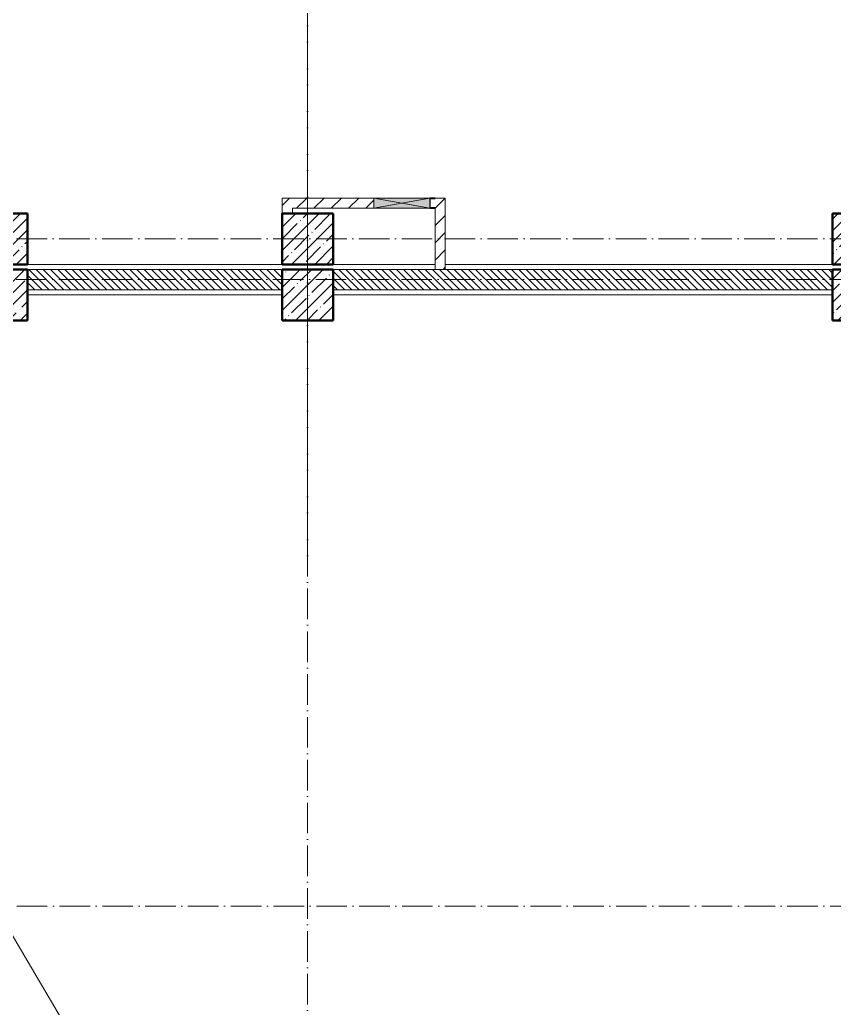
# Model space of a CAD drawing. Header units: millimetres. Extents: x -12989 to 629078, y -109036 to 555275.
# Drawn here: x 598435 to 606428, y -54835 to -45135 of the extents above; entities that cross this region are included whole.
import ezdxf

# ---------------------------------------------------------------- set-up
doc = ezdxf.new("R2010")
doc.units = ezdxf.units.MM
doc.linetypes.add('50_200_ШТРИХ_1Т_ш5_п1_п1_', pattern=[700, 500, -100, 0, -100])
for name, color, linetype, lineweight in [('A-DETL-____-OTLN-4', 7, 'Continuous', 18), ('A-DETL-GENF-OTLN', 7, 'Continuous', 9), ('A-FLOR-____-OTLN', 7, 'Continuous', 9), ('A-GENM-____-MCUT', 7, 'Continuous', 25), ('A-GENM-____-OTLN-1', 7, 'Continuous', 25), ('A-GLAZ-____-OTLN', 7, 'Continuous', 9), ('A-WALL-____-MCUT', 7, 'Continuous', 13), ('A-WALL-____-MCUT-3', 7, 'Continuous', 9), ('A-WALL-____-PATT-1', 7, 'Continuous', 9), ('A-WALL-FNSH-MCUT-1', 7, 'Continuous', 9), ('S-COLS-____-MCUT', 7, 'Continuous', 50), ('S-COLS-____-OTLN', 7, 'Continuous', 9), ('S-GRID-____-OTLN-1', 7, '50_200_ШТРИХ_1Т_ш5_п1_п1_', 9)]:
    doc.layers.add(name, color=color, linetype=linetype, lineweight=lineweight)
pattern_1 = [(45, (-77750, -42681.04), (-114.04925, 114.04925), []), (45, (-77635.95, -42681.04), (-114.04925, 114.04925), [201.613, -40.323, 3.353, -36.97])]
pattern_2 = [(45, (-83150, -42681.04), (-114.04925, 114.04925), []), (45, (-83035.95, -42681.04), (-114.04925, 114.04925), [201.613, -40.323, 3.353, -36.97])]
pattern_3 = [(45, (-74750, -43231.04), (-114.04925, 114.04925), []), (45, (-74635.95, -43231.04), (-114.04925, 114.04925), [201.613, -40.323, 3.353, -36.97])]
pattern_4 = [(45, (-77750, -43231.04), (-114.04925, 114.04925), []), (45, (-77635.95, -43231.04), (-114.04925, 114.04925), [201.613, -40.323, 3.353, -36.97])]
pattern_5 = [(45, (-74750, -42681.04), (-114.04925, 114.04925), []), (45, (-74635.95, -42681.04), (-114.04925, 114.04925), [201.613, -40.323, 3.353, -36.97])]
pattern_6 = [(45, (-83150, -43231.04), (-114.04925, 114.04925), []), (45, (-83035.95, -43231.04), (-114.04925, 114.04925), [201.613, -40.323, 3.353, -36.97])]
pattern_7 = [(135, (523510.01, -90515.614), (-35.35534, -35.35534), [])]
pattern_8 = [(45, (523510.01, -90515.61), (-84.85281, 84.85281), [])]

# ---------------------------------------------------------------- blocks, each defined once
blk = doc.blocks.new('BSC_Колонна _Прямоугольная - 500х500-V34-АР1_План отверстий 3 этажа в осях 1-64_Ю-ЯЯ')
at = {"layer": 'S-COLS-____-OTLN'}
h = blk.add_hatch(dxfattribs=at)
h.set_pattern_fill('FP_42', color=256, style=0, pattern_type=2)
h.set_pattern_definition(pattern_1)
h.paths.add_polyline_path([(-250, -250), (250, -250), (250, 250), (-250, 250)], flags=0)
at = {"layer": 'S-COLS-____-MCUT'}
for p, q in [((250, 250), (-250, 250)), ((-250, 250), (-250, -250)), ((250, -250), (250, 250)), ((-250, -250), (250, -250))]:
    blk.add_line(p, q, dxfattribs=at)
blk = doc.blocks.new('BSC_Колонна _Прямоугольная - 500х500-V35-АР1_План отверстий 3 этажа в осях 1-64_Ю-ЯЯ')
at = {"layer": 'S-COLS-____-OTLN'}
h = blk.add_hatch(dxfattribs=at)
h.set_pattern_fill('FP_43', color=256, style=0, pattern_type=2)
h.set_pattern_definition(pattern_2)
h.paths.add_polyline_path([(-250, -250), (250, -250), (250, 250), (-250, 250)], flags=0)
at = {"layer": 'S-COLS-____-MCUT'}
for p, q in [((250, 250), (-250, 250)), ((-250, 250), (-250, -250)), ((250, -250), (250, 250)), ((-250, -250), (250, -250))]:
    blk.add_line(p, q, dxfattribs=at)
blk = doc.blocks.new('BSC_Колонна _Прямоугольная - 500х500-V56-АР1_План отверстий 3 этажа в осях 1-64_Ю-ЯЯ')
at = {"layer": 'S-COLS-____-OTLN'}
h = blk.add_hatch(dxfattribs=at)
h.set_pattern_fill('FP_64', color=256, style=0, pattern_type=2)
h.set_pattern_definition(pattern_3)
h.paths.add_polyline_path([(-250, -250), (250, -250), (250, 250), (-250, 250)], flags=0)
at = {"layer": 'S-COLS-____-MCUT'}
for p, q in [((250, 250), (-250, 250)), ((-250, 250), (-250, -250)), ((250, -250), (250, 250)), ((-250, -250), (250, -250))]:
    blk.add_line(p, q, dxfattribs=at)
blk = doc.blocks.new('BSC_Колонна _Прямоугольная - 500х500-V118-АР1_План отверстий 3 этажа в осях 1-64_Ю-ЯЯ')
at = {"layer": 'S-COLS-____-OTLN'}
h = blk.add_hatch(dxfattribs=at)
h.set_pattern_fill('FP_123', color=256, style=0, pattern_type=2)
h.set_pattern_definition(pattern_4)
h.paths.add_polyline_path([(-250, -250), (250, -250), (250, 250), (-250, 250)], flags=0)
at = {"layer": 'S-COLS-____-MCUT'}
for p, q in [((250, 250), (-250, 250)), ((-250, 250), (-250, -250)), ((250, -250), (250, 250)), ((-250, -250), (250, -250))]:
    blk.add_line(p, q, dxfattribs=at)
blk = doc.blocks.new('BSC_Колонна _Прямоугольная - 500х500-V119-АР1_План отверстий 3 этажа в осях 1-64_Ю-ЯЯ')
at = {"layer": 'S-COLS-____-OTLN'}
h = blk.add_hatch(dxfattribs=at)
h.set_pattern_fill('FP_124', color=256, style=0, pattern_type=2)
h.set_pattern_definition(pattern_5)
h.paths.add_polyline_path([(-250, -250), (250, -250), (250, 250), (-250, 250), (-250, 12)], flags=0)
at = {"layer": 'S-COLS-____-MCUT'}
for p, q in [((250, 250), (-250, 250)), ((-250, 250), (-250, -250)), ((250, -250), (250, 250)), ((-250, -250), (250, -250))]:
    blk.add_line(p, q, dxfattribs=at)
blk = doc.blocks.new('BSC_Колонна _Прямоугольная - 500х500-V120-АР1_План отверстий 3 этажа в осях 1-64_Ю-ЯЯ')
at = {"layer": 'S-COLS-____-OTLN'}
h = blk.add_hatch(dxfattribs=at)
h.set_pattern_fill('FP_125', color=256, style=0, pattern_type=2)
h.set_pattern_definition(pattern_6)
h.paths.add_polyline_path([(-250, -250), (250, -250), (250, 250), (-250, 250)], flags=0)
at = {"layer": 'S-COLS-____-MCUT'}
for p, q in [((250, 250), (-250, 250)), ((-250, 250), (-250, -250)), ((250, -250), (250, 250)), ((-250, -250), (250, -250))]:
    blk.add_line(p, q, dxfattribs=at)
blk = doc.blocks.new('AR_Отверстие прямоугольное _в стене_ - AR_Отверстие прямоугольное _в стене__ОВ-36912551-АР1_План отверстий 3 этажа в осях 1-64_Ю-ЯЯ')
at = {"layer": 'A-GLAZ-____-OTLN'}
blk.add_hatch(color=256, dxfattribs=at).paths.add_polyline_path([(275, -50), (275, 50), (-275, 50), (-275, -50)], flags=0)
at = {"layer": 'A-DETL-GENF-OTLN'}
for p, q in [((-275, -50), (-275, 50)), ((-275, 50), (275, 50)), ((275, 50), (-275, -50)), ((-275, 50), (275, -50)), ((275, 50), (-275, 50)), ((-275, 50), (-275, -50)), ((275, -50), (-275, -50)), ((-275, -50), (275, -50))]:
    blk.add_line(p, q, dxfattribs=at)
blk = doc.blocks.new('154_Фахверк_СКБ_Швеллер - Тип_100_3960_зеркало-36793856-АР1_План отверстий 3 этажа в осях 1-64_Ю-ЯЯ')
at = {"layer": 'A-GENM-____-MCUT'}
for p, q in [((175, 50), (125, 50)), ((125, 50), (125, -50)), ((128, 47), (175, 47)), ((128, -47), (128, 47)), ((175, 47), (175, 50)), ((125, -50), (175, -50)), ((175, -47), (128, -47)), ((175, -50), (175, -47))]:
    blk.add_line(p, q, dxfattribs=at)
blk = doc.blocks.new('BSC_Колонна _Прямоугольная - 500х500-V21-АР1_План отверстий 3 этажа в осях 1-64_А-ГГ')
at = {"layer": 'S-COLS-____-OTLN'}
h = blk.add_hatch(dxfattribs=at)
h.set_pattern_fill('FP_58', color=256, style=0, pattern_type=2)
h.set_pattern_definition(pattern_1)
h.paths.add_polyline_path([(-250, -250), (250, -250), (250, 250), (-250, 250)], flags=0)
at = {"layer": 'S-COLS-____-MCUT'}
for p, q in [((250, 250), (-250, 250)), ((-250, 250), (-250, -250)), ((250, -250), (250, 250)), ((-250, -250), (250, -250))]:
    blk.add_line(p, q, dxfattribs=at)
blk = doc.blocks.new('BSC_Колонна _Прямоугольная - 500х500-V22-АР1_План отверстий 3 этажа в осях 1-64_А-ГГ')
at = {"layer": 'S-COLS-____-OTLN'}
h = blk.add_hatch(dxfattribs=at)
h.set_pattern_fill('FP_59', color=256, style=0, pattern_type=2)
h.set_pattern_definition(pattern_2)
h.paths.add_polyline_path([(-250, -250), (250, -250), (250, 250), (-250, 250)], flags=0)
at = {"layer": 'S-COLS-____-MCUT'}
for p, q in [((250, 250), (-250, 250)), ((-250, 250), (-250, -250)), ((250, -250), (250, 250)), ((-250, -250), (250, -250))]:
    blk.add_line(p, q, dxfattribs=at)
blk = doc.blocks.new('BSC_Колонна _Прямоугольная - 500х500-V87-АР1_План отверстий 3 этажа в осях 1-64_А-ГГ')
at = {"layer": 'S-COLS-____-OTLN'}
h = blk.add_hatch(dxfattribs=at)
h.set_pattern_fill('FP_124', color=256, style=0, pattern_type=2)
h.set_pattern_definition(pattern_3)
h.paths.add_polyline_path([(-250, -250), (250, -250), (250, 250), (-250, 250)], flags=0)
at = {"layer": 'S-COLS-____-MCUT'}
for p, q in [((250, 250), (-250, 250)), ((-250, 250), (-250, -250)), ((250, -250), (250, 250)), ((-250, -250), (250, -250))]:
    blk.add_line(p, q, dxfattribs=at)
blk = doc.blocks.new('BSC_Колонна _Прямоугольная - 500х500-V142-АР1_План отверстий 3 этажа в осях 1-64_А-ГГ')
at = {"layer": 'S-COLS-____-OTLN'}
h = blk.add_hatch(dxfattribs=at)
h.set_pattern_fill('FP_165', color=256, style=0, pattern_type=2)
h.set_pattern_definition(pattern_4)
h.paths.add_polyline_path([(-250, -250), (250, -250), (250, 250), (-250, 250)], flags=0)
at = {"layer": 'S-COLS-____-MCUT'}
for p, q in [((250, 250), (-250, 250)), ((-250, 250), (-250, -250)), ((250, -250), (250, 250)), ((-250, -250), (250, -250))]:
    blk.add_line(p, q, dxfattribs=at)
blk = doc.blocks.new('BSC_Колонна _Прямоугольная - 500х500-V143-АР1_План отверстий 3 этажа в осях 1-64_А-ГГ')
at = {"layer": 'S-COLS-____-OTLN'}
h = blk.add_hatch(dxfattribs=at)
h.set_pattern_fill('FP_166', color=256, style=0, pattern_type=2)
h.set_pattern_definition(pattern_5)
h.paths.add_polyline_path([(-250, -250), (250, -250), (250, 250), (-250, 250)], flags=0)
at = {"layer": 'S-COLS-____-MCUT'}
for p, q in [((250, 250), (-250, 250)), ((-250, 250), (-250, -250)), ((250, -250), (250, 250)), ((-250, -250), (250, -250))]:
    blk.add_line(p, q, dxfattribs=at)
blk = doc.blocks.new('BSC_Колонна _Прямоугольная - 500х500-V144-АР1_План отверстий 3 этажа в осях 1-64_А-ГГ')
at = {"layer": 'S-COLS-____-OTLN'}
h = blk.add_hatch(dxfattribs=at)
h.set_pattern_fill('FP_167', color=256, style=0, pattern_type=2)
h.set_pattern_definition(pattern_6)
h.paths.add_polyline_path([(-250, -250), (250, -250), (250, 250), (-250, 250)], flags=0)
at = {"layer": 'S-COLS-____-MCUT'}
for p, q in [((250, 250), (-250, 250)), ((-250, 250), (-250, -250)), ((250, -250), (250, 250)), ((-250, -250), (250, -250))]:
    blk.add_line(p, q, dxfattribs=at)
blk = doc.blocks.new('AR_Отверстие прямоугольное _в стене_ - AR_Отверстие прямоугольное _в стене__ОВ-36912551-АР1_План отверстий 3 этажа в осях 1-64_А-ГГ')
at = {"layer": 'A-GLAZ-____-OTLN'}
blk.add_hatch(color=256, dxfattribs=at).paths.add_polyline_path([(275, -50), (275, 50), (-275, 50), (-275, -50)], flags=0)
at = {"layer": 'A-DETL-GENF-OTLN'}
for p, q in [((-275, -50), (-275, 50)), ((-275, 50), (275, 50)), ((275, 50), (-275, -50)), ((-275, 50), (275, -50)), ((275, 50), (-275, 50)), ((-275, 50), (-275, -50)), ((275, -50), (-275, -50)), ((-275, -50), (275, -50))]:
    blk.add_line(p, q, dxfattribs=at)
blk = doc.blocks.new('154_Фахверк_СКБ_Швеллер - Тип_100_3960_зеркало-36793856-АР1_План отверстий 3 этажа в осях 1-64_А-ГГ')
at = {"layer": 'A-GENM-____-MCUT'}
for p, q in [((175, 50), (125, 50)), ((125, 50), (125, -50)), ((128, 47), (175, 47)), ((128, -47), (128, 47)), ((175, 47), (175, 50)), ((125, -50), (175, -50)), ((175, -47), (128, -47)), ((175, -50), (175, -47))]:
    blk.add_line(p, q, dxfattribs=at)
blk = doc.blocks.new('3эт')
at = {"layer": 'S-GRID-____-OTLN-1', "color": 251, "ltscale": 0.6, "true_color": 0x636466}
for p, q in [((361520.7, 4029.4), (361520.7, -46882.4)), ((361520.7, -36982.5), (361520.7, -78293.6)), ((358243, -43632.4), (387705.3, -43632.4)), ((358243, -43632.4), (387705.3, -43632.4)), ((351097.5, -44032.4), (387845.1, -44032.4)), ((374089.5, -50182.4), (351097.5, -50182.4))]:
    blk.add_line(p, q, dxfattribs=at)

msp = doc.modelspace()

# ---------------------------------------------------------------- hatches: boundary and pattern name
at = {"layer": 'A-WALL-____-PATT-1'}
h = msp.add_hatch(dxfattribs=at)
h.set_pattern_fill('FP_7', color=256, style=0, pattern_type=2)
h.set_pattern_definition(pattern_8)
h.paths.add_polyline_path([(601110.0077, -47034.5723), (601110.0077, -46884.5723), (601010.0077, -46884.5723), (601010.0077, -47034.5723)], flags=0)
h = msp.add_hatch(dxfattribs=at)
h.set_pattern_fill('FP_4', color=256, style=0, pattern_type=2)
h.set_pattern_definition(pattern_8)
h.paths.add_polyline_path([(601110.0077, -47034.5723), (601110.0077, -46884.5723), (601010.0077, -46884.5723), (601010.0077, -47034.5723)], flags=0)
h = msp.add_hatch(dxfattribs=at)
h.set_pattern_fill('FP_7', color=256, style=0, pattern_type=2)
h.set_pattern_definition(pattern_8)
h.paths.add_polyline_path([(601910.0077, -46984.5723), (601910.0077, -46884.5723), (601110.0077, -46884.5723), (601110.0077, -46984.5723), (601264.4104, -46984.5723)], flags=0)
h.paths.add_polyline_path([(602610.0077, -46984.5723), (602610.0077, -46884.5723), (602510.0077, -46884.5723), (602510.0077, -46887.5723), (602463.0077, -46887.5723), (602463.0077, -46981.5723), (602510.0077, -46981.5723), (602510.0077, -46984.5723)], flags=0)
h = msp.add_hatch(dxfattribs=at)
h.set_pattern_fill('FP_4', color=256, style=0, pattern_type=2)
h.set_pattern_definition(pattern_8)
h.paths.add_polyline_path([(602510.0077, -46984.5723), (602610.0077, -46984.5723), (602610.0077, -46884.5723), (602510.0077, -46884.5723), (602510.0077, -46887.5723), (602463.0077, -46887.5723), (602463.0077, -46981.5723), (602510.0077, -46981.5723)], flags=0)
h.paths.add_polyline_path([(601110.0077, -46984.5723), (601910.0077, -46984.5723), (601910.0077, -46884.5723), (601110.0077, -46884.5723)], flags=0)
h = msp.add_hatch(dxfattribs=at)
h.set_pattern_fill('FP_7', color=256, style=0, pattern_type=2)
h.set_pattern_definition(pattern_8)
h.paths.add_polyline_path([(602610.0077, -47584.5723), (602610.0077, -46984.5723), (602510.0077, -46984.5723), (602510.0077, -47584.5723)], flags=0)
h = msp.add_hatch(dxfattribs=at)
h.set_pattern_fill('FP_4', color=256, style=0, pattern_type=2)
h.set_pattern_definition(pattern_8)
h.paths.add_polyline_path([(602610.0077, -47584.5723), (602610.0077, -46984.5723), (602510.0077, -46984.5723), (602510.0077, -47584.5723)], flags=0)
h = msp.add_hatch(dxfattribs=at)
h.set_pattern_fill('FP_9', color=256, style=0, pattern_type=2)
h.set_pattern_definition(pattern_7)
h.paths.add_polyline_path([(601010.0077, -47784.5723), (601010.0077, -47584.5723), (598510.0077, -47584.5723), (598510.0077, -47784.5723), (599496.9461, -47784.5723)], flags=0)
h = msp.add_hatch(dxfattribs=at)
h.set_pattern_fill('FP_6', color=256, style=0, pattern_type=2)
h.set_pattern_definition(pattern_7)
h.paths.add_polyline_path([(601010.0077, -47784.5723), (601010.0077, -47584.5723), (598510.0077, -47584.5723), (598510.0077, -47784.5723), (599497.2951, -47784.5723)], flags=0)
h = msp.add_hatch(dxfattribs=at)
h.set_pattern_fill('FP_9', color=256, style=0, pattern_type=2)
h.set_pattern_definition(pattern_7)
h.paths.add_polyline_path([(606410.0077, -47784.5723), (606410.0077, -47584.5723), (601510.0077, -47584.5723), (601510.0077, -47784.5723), (604799.339, -47784.5723)], flags=0)
h = msp.add_hatch(dxfattribs=at)
h.set_pattern_fill('FP_6', color=256, style=0, pattern_type=2)
h.set_pattern_definition(pattern_7)
h.paths.add_polyline_path([(606410.0077, -47784.5723), (606410.0077, -47584.5723), (601510.0077, -47584.5723), (601510.0077, -47784.5723), (604799.688, -47784.5723)], flags=0)

# ---------------------------------------------------------------- linework, layer by layer
at = {"layer": 'A-DETL-____-OTLN-4'}
msp.add_line((594860.0077, -48184.5723), (612260.0077, -77684.5723), dxfattribs=at)
at = {"layer": 'A-FLOR-____-OTLN'}
for p, q in [((598510.0077, -47534.5723), (601010.0077, -47534.5723)), ((598510.0077, -47534.5723), (601010.0077, -47534.5723)), ((601510.0077, -47534.5723), (602510.0077, -47534.5723)), ((601510.0077, -47534.5723), (602510.0077, -47534.5723)), ((602610.0077, -47534.5723), (606410.0077, -47534.5723)), ((602610.0077, -47534.5723), (606410.0077, -47534.5723)), ((598510.0077, -47834.5723), (601010.0077, -47834.5723)), ((598510.0077, -47834.5723), (601010.0077, -47834.5723)), ((601510.0077, -47834.5723), (606410.0077, -47834.5723)), ((601510.0077, -47834.5723), (606410.0077, -47834.5723))]:
    msp.add_line(p, q, dxfattribs=at)
at = {"layer": 'A-WALL-____-MCUT'}
for p, q in [((601010.0077, -47584.5723), (598510.0077, -47584.5723)), ((606410.0077, -47584.5723), (601510.0077, -47584.5723)), ((598510.0077, -47784.5723), (601010.0077, -47784.5723)), ((601510.0077, -47784.5723), (606410.0077, -47784.5723))]:
    msp.add_line(p, q, dxfattribs=at)
at = {"layer": 'A-WALL-____-MCUT-3'}
for p, q in [((601010.0077, -47584.5723), (598510.0077, -47584.5723)), ((606410.0077, -47584.5723), (601510.0077, -47584.5723)), ((598510.0077, -47784.5723), (601010.0077, -47784.5723)), ((601510.0077, -47784.5723), (606410.0077, -47784.5723))]:
    msp.add_line(p, q, dxfattribs=at)
at = {"layer": 'A-WALL-FNSH-MCUT-1'}
for p, q in [((601010.0077, -46884.5723), (601010.0077, -47034.5723)), ((601910.0077, -46884.5723), (601010.0077, -46884.5723)), ((601010.0077, -46884.5723), (601010.0077, -47034.5723)), ((601910.0077, -46884.5723), (601010.0077, -46884.5723)), ((602610.0077, -46884.5723), (602510.0077, -46884.5723)), ((602610.0077, -46884.5723), (602510.0077, -46884.5723)), ((602610.0077, -47584.5723), (602610.0077, -46884.5723)), ((602610.0077, -47584.5723), (602610.0077, -46884.5723)), ((601110.0077, -47034.5723), (601110.0077, -46984.5723)), ((601110.0077, -46984.5723), (601910.0077, -46984.5723)), ((601110.0077, -47034.5723), (601110.0077, -46984.5723)), ((601110.0077, -46984.5723), (601910.0077, -46984.5723)), ((602510.0077, -46984.5723), (602510.0077, -47584.5723)), ((602510.0077, -46984.5723), (602510.0077, -47584.5723))]:
    msp.add_line(p, q, dxfattribs=at)

# ---------------------------------------------------------------- block references
msp.add_blockref('3эт', (239739.3002, -3652.1582))
at = {"layer": 'A-GENM-____-OTLN-1'}
for name in ['154_Фахверк_СКБ_Швеллер - Тип_100_3960_зеркало-36793856-АР1_План отверстий 3 этажа в осях 1-64_Ю-ЯЯ', '154_Фахверк_СКБ_Швеллер - Тип_100_3960_зеркало-36793856-АР1_План отверстий 3 этажа в осях 1-64_А-ГГ']:
    msp.add_blockref(name, (602335.0077, -46934.5723), dxfattribs=at)
at = {"layer": 'A-GLAZ-____-OTLN'}
for name in ['AR_Отверстие прямоугольное _в стене_ - AR_Отверстие прямоугольное _в стене__ОВ-36912551-АР1_План отверстий 3 этажа в осях 1-64_Ю-ЯЯ', 'AR_Отверстие прямоугольное _в стене_ - AR_Отверстие прямоугольное _в стене__ОВ-36912551-АР1_План отверстий 3 этажа в осях 1-64_А-ГГ']:
    msp.add_blockref(name, (602185.0077, -46934.5723), dxfattribs=at)
at = {"layer": 'S-COLS-____-OTLN'}
for name, p in [('BSC_Колонна _Прямоугольная - 500х500-V56-АР1_План отверстий 3 этажа в осях 1-64_Ю-ЯЯ', (598260.0077, -47284.5723)), ('BSC_Колонна _Прямоугольная - 500х500-V87-АР1_План отверстий 3 этажа в осях 1-64_А-ГГ', (598260.0077, -47284.5723)), ('BSC_Колонна _Прямоугольная - 500х500-V118-АР1_План отверстий 3 этажа в осях 1-64_Ю-ЯЯ', (601260.0077, -47284.5723)), ('BSC_Колонна _Прямоугольная - 500х500-V142-АР1_План отверстий 3 этажа в осях 1-64_А-ГГ', (601260.0077, -47284.5723)), ('BSC_Колонна _Прямоугольная - 500х500-V120-АР1_План отверстий 3 этажа в осях 1-64_Ю-ЯЯ', (606660.0077, -47284.5723)), ('BSC_Колонна _Прямоугольная - 500х500-V144-АР1_План отверстий 3 этажа в осях 1-64_А-ГГ', (606660.0077, -47284.5723)), ('BSC_Колонна _Прямоугольная - 500х500-V119-АР1_План отверстий 3 этажа в осях 1-64_Ю-ЯЯ', (598260.0077, -47834.5723)), ('BSC_Колонна _Прямоугольная - 500х500-V143-АР1_План отверстий 3 этажа в осях 1-64_А-ГГ', (598260.0077, -47834.5723)), ('BSC_Колонна _Прямоугольная - 500х500-V34-АР1_План отверстий 3 этажа в осях 1-64_Ю-ЯЯ', (601260.0077, -47834.5723)), ('BSC_Колонна _Прямоугольная - 500х500-V21-АР1_План отверстий 3 этажа в осях 1-64_А-ГГ', (601260.0077, -47834.5723)), ('BSC_Колонна _Прямоугольная - 500х500-V35-АР1_План отверстий 3 этажа в осях 1-64_Ю-ЯЯ', (606660.0077, -47834.5723)), ('BSC_Колонна _Прямоугольная - 500х500-V22-АР1_План отверстий 3 этажа в осях 1-64_А-ГГ', (606660.0077, -47834.5723))]:
    msp.add_blockref(name, p, dxfattribs=at)

doc.saveas('drawing.dxf')
